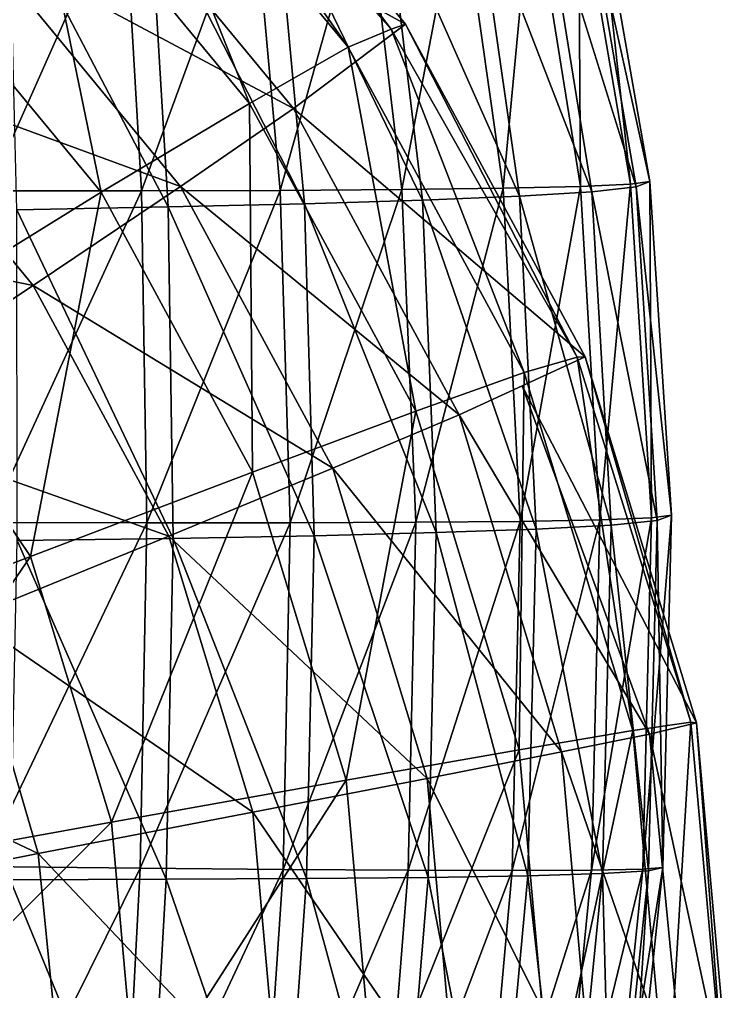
# Model space of a CAD drawing. Extents: x -23.6 to 25, y -17.9 to 25.9.
# Drawn here: x 11.95 to 18.3, y 0.31 to 8.99 of the extents above; entities that cross this region are included whole.
import ezdxf

# ---------------------------------------------------------------- set-up
doc = ezdxf.new("R2010")
doc.units = 0

msp = doc.modelspace()

# ---------------------------------------------------------------- linework, layer by layer
at = {"layer": 'Corps0', "color": 7}
for points in [[(13.24591, 11.54205, -18.68786), (12.41851, 10.58312, -9.4732), (15.38781, 8.94598, -18.71923)], [(13.01403, 11.41149, -23.263), (13.24591, 11.54205, -18.68786), (15.26043, 8.90283, -23.34216)], [(15.38781, 8.94598, -18.71923), (15.26043, 8.90283, -23.34216), (13.24591, 11.54205, -18.68786)], [(12.78198, 11.28094, -27.83819), (13.01403, 11.41149, -23.263), (14.87725, 8.74121, -27.86883)], [(15.26043, 8.90283, -23.34216), (14.87725, 8.74121, -27.86883), (13.01403, 11.41149, -23.263)], [(12.01763, 10.64013, -32.01593), (12.78198, 11.28094, -27.83819), (13.99914, 8.2384, -32.04486)], [(14.87725, 8.74121, -27.86883), (13.99914, 8.2384, -32.04486), (12.78198, 11.28094, -27.83819)], [(10.87261, 9.6311, -35.72967), (12.01763, 10.64013, -32.01593), (12.67486, 7.44659, -35.75604)], [(13.99914, 8.2384, -32.04486), (12.67486, 7.44659, -35.75604), (12.01763, 10.64013, -32.01593)], [(12.41851, 10.58312, -9.4732), (11.56866, 9.69854, -5.2152), (14.39025, 8.19311, -9.50207)], [(14.39025, 8.19311, -9.50207), (15.38781, 8.94598, -18.71923), (12.41851, 10.58312, -9.4732)], [(11.56866, 9.69854, -5.2152), (10.45349, 8.57202, -1.38934), (13.38348, 7.49884, -5.24176)], [(12.67486, 7.44659, -35.75604), (10.68658, 6.2149, -38.84973), (10.87261, 9.6311, -35.72967)], [(13.38348, 7.49884, -5.24176), (14.39025, 8.19311, -9.50207), (11.56866, 9.69854, -5.2152)], [(15.38781, 8.94598, -18.71923), (14.39025, 8.19311, -9.50207), (16.99102, 5.97882, -18.74267)], [(15.26043, 8.90283, -23.34216), (15.38781, 8.94598, -18.71923), (16.91864, 5.97631, -23.39031)], [(16.99102, 5.97882, -18.74267), (16.91864, 5.97631, -23.39031), (15.38781, 8.94598, -18.71923)], [(14.87725, 8.74121, -27.86883), (15.26043, 8.90283, -23.34216), (16.44567, 5.83862, -27.89178)], [(16.91864, 5.97631, -23.39031), (16.44567, 5.83862, -27.89178), (15.26043, 8.90283, -23.34216)], [(13.99914, 8.2384, -32.04486), (14.87725, 8.74121, -27.86883), (15.48229, 5.49353, -32.06658)], [(16.44567, 5.83862, -27.89178), (15.48229, 5.49353, -32.06658), (14.87725, 8.74121, -27.86883)], [(10.45349, 8.57202, -1.38934), (9.09259, 7.2246, 1.85522), (12.06842, 6.61456, -1.4129)], [(12.06842, 6.61456, -1.4129), (13.38348, 7.49884, -5.24176), (10.45349, 8.57202, -1.38934)], [(12.04522, 4.19659, -38.86962), (9.51995, 3.22222, -41.19885), (9.32794, 8.23303, -38.82983)], [(12.67486, 7.44659, -35.75604), (13.99914, 8.2384, -32.04486), (14.02398, 4.94989, -35.77581)], [(14.39025, 8.19311, -9.50207), (13.38348, 7.49884, -5.24176), (15.86621, 5.4616, -9.52368)], [(15.48229, 5.49353, -32.06658), (14.02398, 4.94989, -35.77581), (13.99914, 8.2384, -32.04486)], [(15.86621, 5.4616, -9.52368), (16.99102, 5.97882, -18.74267), (14.39025, 8.19311, -9.50207)], [(13.38348, 7.49884, -5.24176), (12.06842, 6.61456, -1.4129), (14.74188, 4.98468, -5.26165)], [(14.74188, 4.98468, -5.26165), (15.86621, 5.4616, -9.52368), (13.38348, 7.49884, -5.24176)], [(10.68658, 6.2149, -38.84973), (12.67486, 7.44659, -35.75604), (12.04522, 4.19659, -38.86962)], [(14.02398, 4.94989, -35.77581), (12.04522, 4.19659, -38.86962), (12.67486, 7.44659, -35.75604)], [(10.29541, 5.43786, 1.83758), (12.06842, 6.61456, -1.4129), (9.09259, 7.2246, 1.85522)], [(12.06842, 6.61456, -1.4129), (10.29541, 5.43786, 1.83758), (13.27722, 4.37738, -1.43066)], [(13.27722, 4.37738, -1.43066), (14.74188, 4.98468, -5.26165), (12.06842, 6.61456, -1.4129)], [(16.99102, 5.97882, -18.74267), (16.42871, 5.72021, -14.13311), (17.98431, 2.7116, -18.75726)], [(16.44567, 5.83862, -27.89178), (16.91864, 5.97631, -23.39031), (17.41754, 2.64245, -27.90612)], [(16.91864, 5.97631, -23.39031), (16.99102, 5.97882, -18.74267), (17.93328, 2.71826, -23.414)], [(17.93328, 2.71826, -23.414), (17.41754, 2.64245, -27.90612), (16.91864, 5.97631, -23.39031)], [(17.98431, 2.7116, -18.75726), (17.93328, 2.71826, -23.414), (16.99102, 5.97882, -18.74267)], [(15.48229, 5.49353, -32.06658), (16.44567, 5.83862, -27.89178), (16.4013, 2.471, -32.08007)], [(17.41754, 2.64245, -27.90612), (16.4013, 2.471, -32.08007), (16.44567, 5.83862, -27.89178)], [(16.42871, 5.72021, -14.13311), (15.86621, 5.4616, -9.52368), (17.56561, 2.61132, -14.08959)], [(17.56561, 2.61132, -14.08959), (17.98431, 2.7116, -18.75726), (16.42871, 5.72021, -14.13311)], [(14.02398, 4.94989, -35.77581), (15.48229, 5.49353, -32.06658), (14.8598, 2.20068, -35.78808)], [(16.4013, 2.471, -32.08007), (14.8598, 2.20068, -35.78808), (15.48229, 5.49353, -32.06658)], [(11.49816, 3.65087, 1.82006), (13.27722, 4.37738, -1.43066), (10.29541, 5.43786, 1.83758)], [(15.86621, 5.4616, -9.52368), (14.74188, 4.98468, -5.26165), (16.78063, 2.45385, -9.5371)], [(16.78063, 2.45385, -9.5371), (17.56561, 2.61132, -14.08959), (15.86621, 5.4616, -9.52368)], [(12.04522, 4.19659, -38.86962), (14.02398, 4.94989, -35.77581), (12.76593, 1.82604, -38.88018)], [(14.8598, 2.20068, -35.78808), (12.76593, 1.82604, -38.88018), (14.02398, 4.94989, -35.77581)], [(14.74188, 4.98468, -5.26165), (13.27722, 4.37738, -1.43066), (15.58355, 2.2163, -5.27398)], [(15.58355, 2.2163, -5.27398), (16.78063, 2.45385, -9.5371), (14.74188, 4.98468, -5.26165)], [(13.27722, 4.37738, -1.43066), (11.49816, 3.65087, 1.82006), (14.02624, 1.91387, -1.44165)], [(14.02624, 1.91387, -1.44165), (15.58355, 2.2163, -5.27398), (13.27722, 4.37738, -1.43066)], [(9.51995, 3.22222, -41.19885), (12.04522, 4.19659, -38.86962), (10.09185, 1.34143, -41.20727)], [(12.76593, 1.82604, -38.88018), (10.09185, 1.34143, -41.20727), (12.04522, 4.19659, -38.86962)], [(11.49816, 3.65087, 1.82006), (9.43023, 2.81677, 4.34094), (12.11431, 1.54486, 1.81097)], [(12.11431, 1.54486, 1.81097), (14.02624, 1.91387, -1.44165), (11.49816, 3.65087, 1.82006)], [(9.76586, 1.07806, 4.33593), (12.11431, 1.54486, 1.81097), (9.43023, 2.81677, 4.34094)], [(17.41754, 2.64245, -27.90612), (17.93328, 2.71826, -23.414), (17.72271, -0.77813, -27.91082)], [(17.98431, 2.7116, -18.75726), (17.56561, 2.61132, -14.08959), (18.29632, -0.78491, -18.76208)], [(18.24884, -0.78503, -23.42016), (17.72271, -0.77813, -27.91082), (17.93328, 2.71826, -23.414)], [(17.93328, 2.71826, -23.414), (17.98431, 2.7116, -18.75726), (18.24884, -0.78503, -23.42016)], [(18.29632, -0.78491, -18.76208), (18.24884, -0.78503, -23.42016), (17.98431, 2.7116, -18.75726)], [(16.4013, 2.471, -32.08007), (17.41754, 2.64245, -27.90612), (16.68994, -0.76385, -32.08453)], [(17.72271, -0.77813, -27.91082), (16.68994, -0.76385, -32.08453), (17.41754, 2.64245, -27.90612)], [(17.56561, 2.61132, -14.08959), (16.78063, 2.45385, -9.5371), (17.89337, -0.77801, -14.08605)], [(17.89337, -0.77801, -14.08605), (18.29632, -0.78491, -18.76208), (17.56561, 2.61132, -14.08959)], [(14.8598, 2.20068, -35.78808), (16.4013, 2.471, -32.08007), (15.12237, -0.74157, -35.79205)], [(16.68994, -0.76385, -32.08453), (15.12237, -0.74157, -35.79205), (16.4013, 2.471, -32.08007)], [(16.78063, 2.45385, -9.5371), (15.58355, 2.2163, -5.27398), (17.06787, -0.76507, -9.54162)], [(17.06787, -0.76507, -9.54162), (17.89337, -0.77801, -14.08605), (16.78063, 2.45385, -9.5371)], [(12.76593, 1.82604, -38.88018), (14.8598, 2.20068, -35.78808), (12.99237, -0.71087, -38.8836)], [(15.12237, -0.74157, -35.79205), (12.99237, -0.71087, -38.8836), (14.8598, 2.20068, -35.78808)], [(15.58355, 2.2163, -5.27398), (14.02624, 1.91387, -1.44165), (15.8479, -0.74645, -5.27819)], [(15.8479, -0.74645, -5.27819), (17.06787, -0.76507, -9.54162), (15.58355, 2.2163, -5.27398)], [(14.02624, 1.91387, -1.44165), (12.11431, 1.54486, 1.81097), (14.26141, -0.72259, -1.44537)], [(14.26141, -0.72259, -1.44537), (15.8479, -0.74645, -5.27819), (14.02624, 1.91387, -1.44165)], [(10.09185, 1.34143, -41.20727), (12.76593, 1.82604, -38.88018), (10.27142, -0.67144, -41.20996)], [(12.99237, -0.71087, -38.8836), (10.27142, -0.67144, -41.20996), (12.76593, 1.82604, -38.88018)], [(12.11431, 1.54486, 1.81097), (9.76586, 1.07806, 4.33593), (12.3366, -0.6939, 1.80749)], [(12.3366, -0.6939, 1.80749), (14.26141, -0.72259, -1.44537), (12.11431, 1.54486, 1.81097)], [(10.10137, -0.66082, 4.33087), (12.3366, -0.6939, 1.80749), (9.76586, 1.07806, 4.33593)]]:
    msp.add_3dface(points, dxfattribs=at)
at = {"layer": 'Pied_d17', "color": 2}
for points in [[(16.93115, 10.22174, -47.76556), (17.39428, 7.51776, -47.92742), (17.09368, 10.24426, -48.96972)], [(17.09368, 10.24426, -48.96972), (17.56817, 7.54345, -49.16851), (16.98187, 10.20166, -50.17999)], [(17.56817, 7.54345, -49.16851), (17.09368, 10.24426, -48.96972), (17.39428, 7.51776, -47.92742)], [(11.60974, 10.17254, -43.2088), (11.67028, 7.45806, -43.23577), (12.87628, 10.17285, -43.53198)], [(13.03344, 7.45916, -43.56762), (12.87628, 10.17285, -43.53198), (11.67028, 7.45806, -43.23577)], [(12.87628, 10.17285, -43.53198), (13.03344, 7.45916, -43.56762), (14.02764, 10.17559, -44.06134)], [(14.27233, 7.46325, -44.11218), (14.02764, 10.17559, -44.06134), (13.03344, 7.45916, -43.56762)], [(14.02764, 10.17559, -44.06134), (14.27233, 7.46325, -44.11218), (15.03643, 10.18157, -44.77301)], [(15.3576, 7.4707, -44.84478), (15.03643, 10.18157, -44.77301), (14.27233, 7.46325, -44.11218)], [(15.03643, 10.18157, -44.77301), (15.3576, 7.4707, -44.84478), (15.875, 10.19079, -45.64349)], [(16.25939, 7.48181, -45.74114), (15.875, 10.19079, -45.64349), (15.3576, 7.4707, -44.84478)], [(15.875, 10.19079, -45.64349), (16.25939, 7.48181, -45.74114), (16.51574, 10.2041, -46.64886)], [(16.6137, 10.16351, -51.31335), (17.04901, 7.45019, -51.58459), (16.01562, 10.12957, -52.34509)], [(16.94824, 7.49743, -46.77679), (16.51574, 10.2041, -46.64886), (16.25939, 7.48181, -45.74114)], [(16.51574, 10.2041, -46.64886), (16.94824, 7.49743, -46.77679), (16.93115, 10.22174, -47.76556)], [(16.98187, 10.20166, -50.17999), (17.44653, 7.49444, -50.41601), (16.6137, 10.16351, -51.31335)], [(17.04901, 7.45019, -51.58459), (16.6137, 10.16351, -51.31335), (17.44653, 7.49444, -50.41601)], [(17.39428, 7.51776, -47.92742), (16.93115, 10.22174, -47.76556), (16.94824, 7.49743, -46.77679)], [(17.44653, 7.49444, -50.41601), (16.98187, 10.20166, -50.17999), (17.56817, 7.54345, -49.16851)], [(14.23608, 10.07287, -54.00408), (14.48681, 7.3435, -54.36035), (13.10772, 10.04962, -54.58166)], [(15.21429, 10.09954, -53.25024), (15.54058, 7.37506, -53.58239), (14.23608, 10.07287, -54.00408)], [(14.48681, 7.3435, -54.36035), (14.23608, 10.07287, -54.00408), (15.54058, 7.37506, -53.58239)], [(16.01562, 10.12957, -52.34509), (16.40423, 7.41046, -52.64862), (15.21429, 10.09954, -53.25024)], [(15.54058, 7.37506, -53.58239), (15.21429, 10.09954, -53.25024), (16.40423, 7.41046, -52.64862)], [(16.40423, 7.41046, -52.64862), (16.01562, 10.12957, -52.34509), (17.04901, 7.45019, -51.58459)], [(13.10772, 10.04962, -54.58166), (13.27154, 7.31549, -54.95678), (11.85552, 10.02935, -54.95825)], [(11.92327, 7.29089, -55.34619), (11.85552, 10.02935, -54.95825), (13.27154, 7.31549, -54.95678)], [(13.27154, 7.31549, -54.95678), (13.10772, 10.04962, -54.58166), (14.48681, 7.3435, -54.36035)], [(13.03344, 7.45916, -43.56762), (13.08142, 4.49591, -43.88903), (14.27233, 7.46325, -44.11218)], [(14.36065, 4.49664, -44.42803), (14.27233, 7.46325, -44.11218), (13.08142, 4.49591, -43.88903)], [(14.27233, 7.46325, -44.11218), (14.36065, 4.49664, -44.42803), (15.3576, 7.4707, -44.84478)], [(15.48095, 4.50103, -45.1538), (15.3576, 7.4707, -44.84478), (14.36065, 4.49664, -44.42803)], [(15.3576, 7.4707, -44.84478), (15.48095, 4.50103, -45.1538), (16.25939, 7.48181, -45.74114)], [(16.41156, 4.50939, -46.04217), (16.25939, 7.48181, -45.74114), (15.48095, 4.50103, -45.1538)], [(16.25939, 7.48181, -45.74114), (16.41156, 4.50939, -46.04217), (16.94824, 7.49743, -46.77679)], [(17.12213, 4.52239, -47.06884), (16.94824, 7.49743, -46.77679), (16.41156, 4.50939, -46.04217)], [(16.94824, 7.49743, -46.77679), (17.12213, 4.52239, -47.06884), (17.39428, 7.51776, -47.92742)], [(17.44653, 7.49444, -50.41601), (17.63366, 4.51794, -50.67822), (17.04901, 7.45019, -51.58459)], [(17.58184, 4.5404, -48.20983), (17.39428, 7.51776, -47.92742), (17.12213, 4.52239, -47.06884)], [(17.39428, 7.51776, -47.92742), (17.58184, 4.5404, -48.20983), (17.56817, 7.54345, -49.16851)], [(17.56817, 7.54345, -49.16851), (17.76025, 4.56408, -49.44073), (17.44653, 7.49444, -50.41601)], [(17.63366, 4.51794, -50.67822), (17.44653, 7.49444, -50.41601), (17.76025, 4.56408, -49.44073)], [(17.76025, 4.56408, -49.44073), (17.56817, 7.54345, -49.16851), (17.58184, 4.5404, -48.20983)], [(11.67028, 7.45806, -43.23577), (11.67388, 4.49822, -43.56103), (13.03344, 7.45916, -43.56762)], [(13.08142, 4.49591, -43.88903), (13.03344, 7.45916, -43.56762), (11.67388, 4.49822, -43.56103)], [(15.54058, 7.37506, -53.58239), (15.66259, 4.40911, -53.82049), (14.48681, 7.3435, -54.36035)], [(16.40423, 7.41046, -52.64862), (16.55523, 4.44073, -52.89355), (15.54058, 7.37506, -53.58239)], [(15.66259, 4.40911, -53.82049), (15.54058, 7.37506, -53.58239), (16.55523, 4.44073, -52.89355)], [(17.04901, 7.45019, -51.58459), (17.22216, 4.47698, -51.83758), (16.40423, 7.41046, -52.64862)], [(16.55523, 4.44073, -52.89355), (16.40423, 7.41046, -52.64862), (17.22216, 4.47698, -51.83758)], [(17.22216, 4.47698, -51.83758), (17.04901, 7.45019, -51.58459), (17.63366, 4.51794, -50.67822)], [(13.27154, 7.31549, -54.95678), (13.31781, 4.35797, -55.18572), (11.92327, 7.29089, -55.34619)], [(11.92486, 4.33776, -55.57312), (11.92327, 7.29089, -55.34619), (13.31781, 4.35797, -55.18572)], [(14.48681, 7.3435, -54.36035), (14.57354, 4.38159, -54.59307), (13.27154, 7.31549, -54.95678)], [(13.31781, 4.35797, -55.18572), (13.27154, 7.31549, -54.95678), (14.57354, 4.38159, -54.59307)], [(14.57354, 4.38159, -54.59307), (14.48681, 7.3435, -54.36035), (15.66259, 4.40911, -53.82049)], [(17.04876, 1.39825, -47.4176), (17.12213, 4.52239, -47.06884), (16.34106, 1.39532, -46.42077)], [(16.41156, 4.50939, -46.04217), (16.34106, 1.39532, -46.42077), (17.12213, 4.52239, -47.06884)], [(17.50616, 1.40679, -48.52508), (17.58184, 4.5404, -48.20983), (17.04876, 1.39825, -47.4176)], [(17.12213, 4.52239, -47.06884), (17.04876, 1.39825, -47.4176), (17.58184, 4.5404, -48.20983)], [(17.63366, 4.51794, -50.67822), (17.55657, 1.39111, -50.92089), (17.22216, 4.47698, -51.83758)], [(17.68322, 1.42138, -49.71966), (17.76025, 4.56408, -49.44073), (17.50616, 1.40679, -48.52508)], [(17.58184, 4.5404, -48.20983), (17.50616, 1.40679, -48.52508), (17.76025, 4.56408, -49.44073)], [(17.55657, 1.39111, -50.92089), (17.63366, 4.51794, -50.67822), (17.68322, 1.42138, -49.71966)], [(17.76025, 4.56408, -49.44073), (17.68322, 1.42138, -49.71966), (17.63366, 4.51794, -50.67822)], [(11.67388, 4.49822, -43.56103), (11.61798, 1.43041, -44.00317), (13.08142, 4.49591, -43.88903)], [(13.02166, 1.41546, -44.32562), (13.08142, 4.49591, -43.88903), (11.61798, 1.43041, -44.00317)], [(14.29705, 1.40435, -44.85162), (14.36065, 4.49664, -44.42803), (13.02166, 1.41546, -44.32562)], [(13.08142, 4.49591, -43.88903), (13.02166, 1.41546, -44.32562), (14.36065, 4.49664, -44.42803)], [(15.41369, 1.39758, -45.55761), (15.48095, 4.50103, -45.1538), (14.29705, 1.40435, -44.85162)], [(14.36065, 4.49664, -44.42803), (14.29705, 1.40435, -44.85162), (15.48095, 4.50103, -45.1538)], [(16.34106, 1.39532, -46.42077), (16.41156, 4.50939, -46.04217), (15.41369, 1.39758, -45.55761)], [(15.48095, 4.50103, -45.1538), (15.41369, 1.39758, -45.55761), (16.41156, 4.50939, -46.04217)], [(16.55523, 4.44073, -52.89355), (16.48101, 1.34716, -53.07165), (15.66259, 4.40911, -53.82049)], [(16.48101, 1.34716, -53.07165), (16.55523, 4.44073, -52.89355), (17.14611, 1.36657, -52.04638)], [(17.22216, 4.47698, -51.83758), (17.14611, 1.36657, -52.04638), (16.55523, 4.44073, -52.89355)], [(17.14611, 1.36657, -52.04638), (17.22216, 4.47698, -51.83758), (17.55657, 1.39111, -50.92089)], [(11.86486, 1.31207, -55.67498), (11.92486, 4.33776, -55.57312), (13.25341, 1.3153, -55.29827)], [(13.31781, 4.35797, -55.18572), (13.25341, 1.3153, -55.29827), (11.92486, 4.33776, -55.57312)], [(13.25341, 1.3153, -55.29827), (13.31781, 4.35797, -55.18572), (14.50524, 1.32196, -54.72229)], [(14.57354, 4.38159, -54.59307), (14.50524, 1.32196, -54.72229), (13.31781, 4.35797, -55.18572)], [(14.50524, 1.32196, -54.72229), (14.57354, 4.38159, -54.59307), (15.591, 1.33239, -53.9718)], [(15.66259, 4.40911, -53.82049), (15.591, 1.33239, -53.9718), (14.57354, 4.38159, -54.59307)], [(15.591, 1.33239, -53.9718), (15.66259, 4.40911, -53.82049), (16.48101, 1.34716, -53.07165)], [(11.61798, 1.43041, -44.00317), (11.51019, -1.63818, -44.43273), (13.02166, 1.41546, -44.32562)], [(12.86169, -1.66857, -44.73944), (13.02166, 1.41546, -44.32562), (11.51019, -1.63818, -44.43273)], [(13.02166, 1.41546, -44.32562), (12.86169, -1.66857, -44.73944), (14.29705, 1.40435, -44.85162)], [(14.08984, -1.6961, -45.24377), (14.29705, 1.40435, -44.85162), (12.86169, -1.66857, -44.73944)], [(14.29705, 1.40435, -44.85162), (14.08984, -1.6961, -45.24377), (15.41369, 1.39758, -45.55761)], [(15.16522, -1.72021, -45.92315), (15.41369, 1.39758, -45.55761), (14.08984, -1.6961, -45.24377)], [(15.41369, 1.39758, -45.55761), (15.16522, -1.72021, -45.92315), (16.34106, 1.39532, -46.42077)], [(16.05822, -1.74029, -46.755), (16.34106, 1.39532, -46.42077), (15.16522, -1.72021, -45.92315)], [(16.73974, -1.75555, -47.71661), (17.04876, 1.39825, -47.4176), (16.05822, -1.74029, -46.755)], [(16.34106, 1.39532, -46.42077), (16.05822, -1.74029, -46.755), (17.04876, 1.39825, -47.4176)], [(17.18017, -1.76538, -48.78533), (17.50616, 1.40679, -48.52508), (16.73974, -1.75555, -47.71661)], [(17.04876, 1.39825, -47.4176), (16.73974, -1.75555, -47.71661), (17.50616, 1.40679, -48.52508)], [(17.55657, 1.39111, -50.92089), (17.22912, -1.76641, -51.09796), (17.14611, 1.36657, -52.04638)], [(17.3504, -1.76922, -49.93841), (17.68322, 1.42138, -49.71966), (17.18017, -1.76538, -48.78533)], [(17.50616, 1.40679, -48.52508), (17.18017, -1.76538, -48.78533), (17.68322, 1.42138, -49.71966)], [(17.22912, -1.76641, -51.09796), (17.55657, 1.39111, -50.92089), (17.3504, -1.76922, -49.93841)], [(17.68322, 1.42138, -49.71966), (17.3504, -1.76922, -49.93841), (17.55657, 1.39111, -50.92089)], [(11.74859, -1.64337, -55.68682), (11.86486, 1.31207, -55.67498), (13.08593, -1.6734, -55.32324)], [(13.25341, 1.3153, -55.29827), (13.08593, -1.6734, -55.32324), (11.86486, 1.31207, -55.67498)], [(13.08593, -1.6734, -55.32324), (13.25341, 1.3153, -55.29827), (14.29162, -1.70043, -54.76733)], [(14.50524, 1.32196, -54.72229), (14.29162, -1.70043, -54.76733), (13.25341, 1.3153, -55.29827)], [(14.29162, -1.70043, -54.76733), (14.50524, 1.32196, -54.72229), (15.33721, -1.72393, -54.0429)], [(15.591, 1.33239, -53.9718), (15.33721, -1.72393, -54.0429), (14.50524, 1.32196, -54.72229)], [(15.33721, -1.72393, -54.0429), (15.591, 1.33239, -53.9718), (16.19421, -1.74322, -53.17401)], [(16.48101, 1.34716, -53.07165), (16.19421, -1.74322, -53.17401), (15.591, 1.33239, -53.9718)], [(16.19421, -1.74322, -53.17401), (16.48101, 1.34716, -53.07165), (16.83435, -1.75756, -52.18438)], [(17.14611, 1.36657, -52.04638), (16.83435, -1.75756, -52.18438), (16.48101, 1.34716, -53.07165)], [(16.83435, -1.75756, -52.18438), (17.14611, 1.36657, -52.04638), (17.22912, -1.76641, -51.09796)]]:
    msp.add_3dface(points, dxfattribs=at)

doc.saveas('drawing.dxf')
